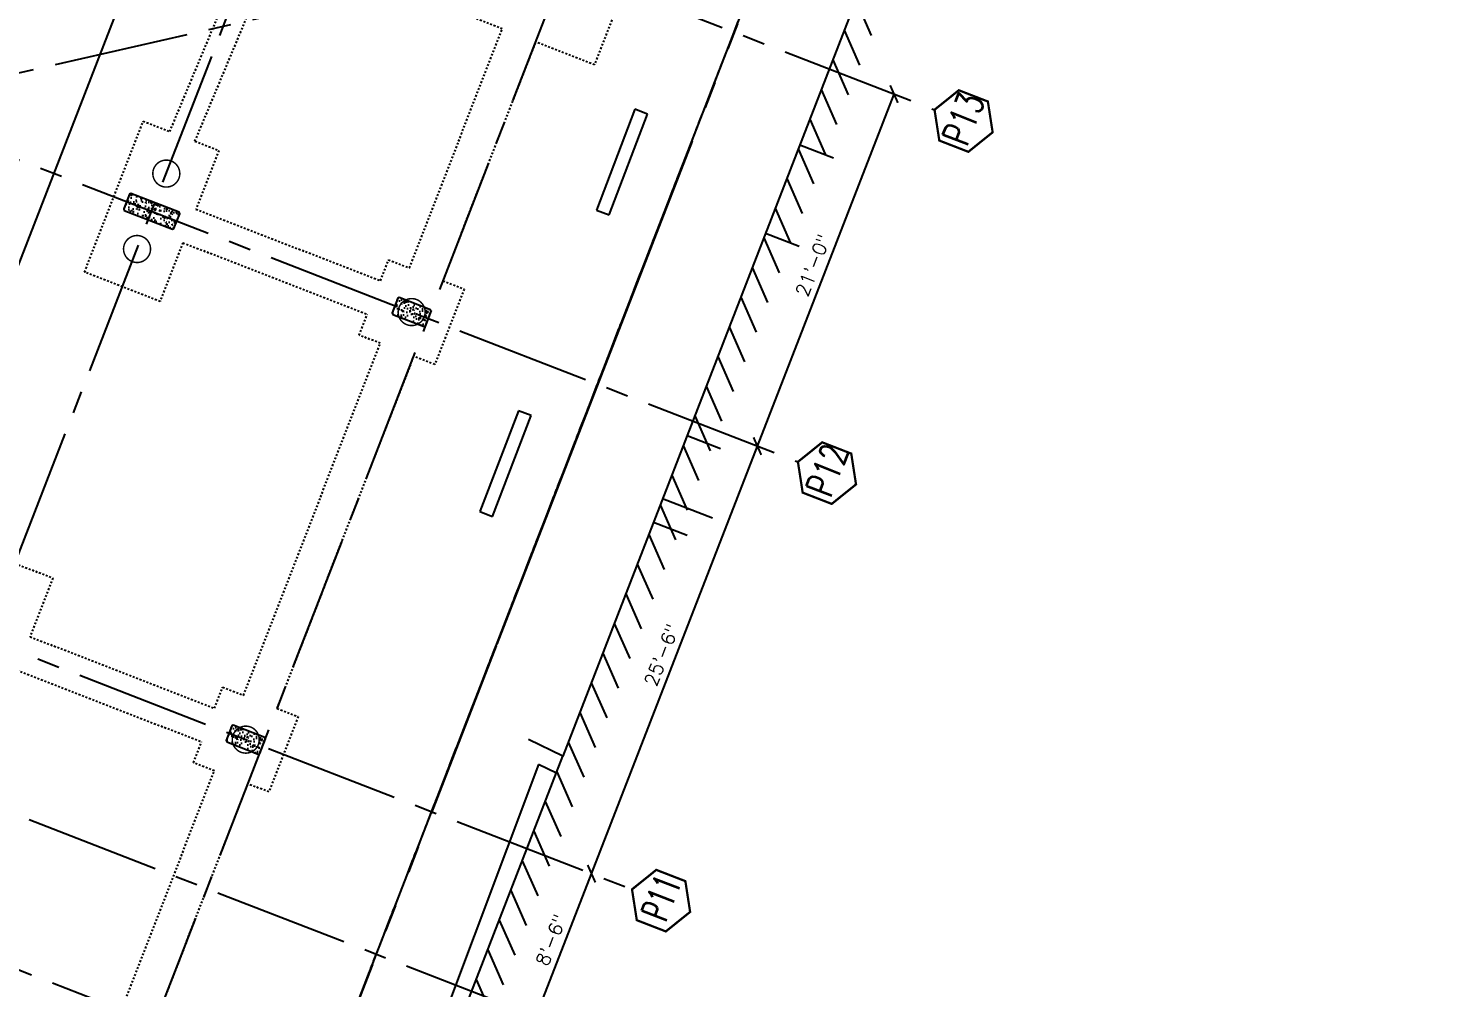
# Model space of a CAD drawing. Header units: feet. Extents: x 308 to 1449, y -4548 to -3843.
# Drawn here: x 1013.4 to 1092.7, y -4306.2 to -4252.9 of the extents above; entities that cross this region are included whole.
import ezdxf

# ---------------------------------------------------------------- set-up
doc = ezdxf.new("R2010")
doc.units = ezdxf.units.FT
doc.header["$LTSCALE"] = 10
doc.header["$MEASUREMENT"] = 0
for name, pattern in [('CENTER', [2, 1.25, -0.25, 0.25, -0.25]), ('CENTER2', [1.125, 0.75, -0.125, 0.125, -0.125]), ('HIDDEN', [0.375, 0.25, -0.125]), ('HIDDEN2', [0.1875, 0.125, -0.0625]), ('XSITE-EXST$0$PL', [4.9, 1, -0.2, 0.15, -0.2, 0.15, -0.2, 3])]:
    doc.linetypes.add(name, pattern=pattern)
doc.layers.get('0').update_dxf_attribs({"linetype": 'CONTINUOUS'})
for name, color, linetype in [('auger pile', 1, 'CONTINUOUS'), ('conc. wall', 7, 'CONTINUOUS'), ('GRID', 30, 'CENTER2'), ('HATCH', 8, 'CONTINUOUS'), ('Mat Footing Dewatering Pump', 80, 'CONTINUOUS'), ('MISC', 7, 'CONTINUOUS'), ('p-ftg.', 4, 'HIDDEN2'), ('p-sanr-pipe', 5, 'CONTINUOUS'), ('PL 1098 Red', 3, 'CONTINUOUS'), ('property line', 6, 'CENTER'), ('SLN', 6, 'CONTINUOUS'), ('XSITE-EXST$0$PL', 3, 'XSITE-EXST$0$PL')]:
    doc.layers.add(name, color=color, linetype=linetype)
doc.styles.get("Standard").update_dxf_attribs({"font": 'ROMANS.SHX'})

# ---------------------------------------------------------------- blocks, each defined once
blk = doc.blocks.new('A$C5F951A37')
at = {"layer": 'XSITE-EXST$0$PL'}
blk.add_lwpolyline([(85.959, 148.104), (254.944, 149.579), (254.944, -256.561), (123.904, -256.561), (123.904, -64.081), (2.904, -64.081), (2.904, -60.391), (-31.306, -60.391, 0.219201), (-17.868, -12.027, 0.064813), (-28.942, 25.081), (49.332, 73.425, 0.263278), (80.172, 129.521), (80.092, 136.021, -0.236377), (85.959, 148.104)], format="xyb", dxfattribs=at)
blk = doc.blocks.new('A$C54E400CE')
at = {"linetype": 'HIDDEN', "rotation": 338.8}
blk.add_blockref('A$C5F951A37', (51.026, 331.392), dxfattribs=at)
blk = doc.blocks.new('_ArchTick')
at = {"color": 0, "linetype": 'ByBlock', "const_width": 0.15}
blk.add_lwpolyline([(-0.5, -0.5), (0.5, 0.5)], dxfattribs=at)
blk = doc.blocks.new('A$C2A3944E8')
at = {"layer": 'conc. wall'}
h = blk.add_hatch(dxfattribs=at)
h.set_pattern_fill('AR-CONC', color=256, style=0)
h.set_pattern_definition([(50, (2761.359, 3241.727), (7.172602, -0.627521), [0.75, -8.25]), (355, (2761.359, 3241.727), (-1.387513, 7.521921), [0.6, -6.6]), (100.4514, (2761.9566, 3241.675), (5.785094, 6.894395), [0.637402, -7.011421]), (46.1842, (2761.359, 3243.727), (10.67241, -1.65519), [1.125, -12.375]), (96.6356, (2762.248, 3243.589), (9.346627, 9.74118), [0.956103, -10.51713]), (351.1842, (2761.359, 3243.727), (9.34662, 9.741186), [0.9, -9.9]), (21, (2762.359, 3243.227), (5.96907, -4.026189), [0.75, -8.25]), (326, (2762.359, 3243.227), (2.433153, 7.2515), [0.6, -6.6]), (71.4514, (2762.856, 3242.8916), (8.402226, 3.225305), [0.637402, -7.011421]), (37.5, (2761.3589, 3241.727), (0.1215986, 3.3289385), [0, -6.52, 0, -6.7, 0, -6.625]), (7.5, (2761.359, 3241.727), (2.6306954, 3.944117), [0, -3.82, 0, -6.37, 0, -2.525]), (327.5, (2759.1289, 3241.727), (5.3382244, -0.2255487), [0, -2.5, 0, -7.8, 0, -10.35]), (317.5, (2758.129, 3241.727), (5.831862, 1.00105), [0, -3.25, 0, -5.18, 0, -7.35])])
h.paths.add_polyline_path([(3396.702481, 528.262432), (3391.452481, 528.262432), (3390.702481, 527.512432), (3390.702481, 510.262432), (3396.702481, 510.262432)])
h.paths.add_polyline_path([(3402.702481, 527.512432), (3401.952481, 528.262432), (3396.702481, 528.262432), (3396.702481, 510.262432), (3402.702481, 510.262432)])
h.paths.add_polyline_path([(3402.702481, 510.262432), (3396.702481, 510.262432), (3396.702481, 492.262432), (3401.952481, 492.262432), (3402.702481, 493.012432)])
h.paths.add_polyline_path([(3396.702481, 510.262432), (3390.702481, 510.262432), (3390.702481, 493.012432), (3391.452481, 492.262432), (3396.702481, 492.262432)])
h = blk.add_hatch(dxfattribs=at)
h.set_pattern_fill('AR-CONC', color=256, style=0)
h.set_pattern_definition([(50, (2455.359, 3235.727), (7.172602, -0.627521), [0.75, -8.25]), (355, (2455.359, 3235.727), (-1.387513, 7.521921), [0.6, -6.6]), (100.4514, (2455.9566, 3235.675), (5.785094, 6.894395), [0.637402, -7.011421]), (46.1842, (2455.359, 3237.727), (10.67241, -1.65519), [1.125, -12.375]), (96.6356, (2456.248, 3237.589), (9.346627, 9.74118), [0.956103, -10.51713]), (351.1842, (2455.359, 3237.727), (9.34662, 9.741186), [0.9, -9.9]), (21, (2456.359, 3237.227), (5.96907, -4.026189), [0.75, -8.25]), (326, (2456.359, 3237.227), (2.433153, 7.2515), [0.6, -6.6]), (71.4514, (2456.856, 3236.8916), (8.402226, 3.225305), [0.637402, -7.011421]), (37.5, (2455.3589, 3235.727), (0.1215986, 3.3289385), [0, -6.52, 0, -6.7, 0, -6.625]), (7.5, (2455.359, 3235.727), (2.6306954, 3.944117), [0, -3.82, 0, -6.37, 0, -2.525]), (327.5, (2453.1289, 3235.727), (5.3382244, -0.2255487), [0, -2.5, 0, -7.8, 0, -10.35]), (317.5, (2452.129, 3235.727), (5.831862, 1.00105), [0, -3.25, 0, -5.18, 0, -7.35])])
h.paths.add_polyline_path([(3090.702481, 336.262432), (3085.452481, 336.262432), (3084.702481, 335.512432), (3084.702481, 313.012432), (3085.452481, 312.262432), (3090.702481, 312.262432)])
h.paths.add_polyline_path([(3096.702481, 335.512432), (3095.952481, 336.262432), (3090.702481, 336.262432), (3090.702481, 312.262432), (3095.952481, 312.262432), (3096.702481, 313.012432)])
h = blk.add_hatch(dxfattribs=at)
h.set_pattern_fill('AR-CONC', color=256, style=0)
h.set_pattern_definition([(50, (2761.359, 3235.727), (7.172602, -0.627521), [0.75, -8.25]), (355, (2761.359, 3235.727), (-1.387513, 7.521921), [0.6, -6.6]), (100.4514, (2761.9566, 3235.675), (5.785094, 6.894395), [0.637402, -7.011421]), (46.1842, (2761.359, 3237.727), (10.67241, -1.65519), [1.125, -12.375]), (96.6356, (2762.248, 3237.589), (9.346627, 9.74118), [0.956103, -10.51713]), (351.1842, (2761.359, 3237.727), (9.34662, 9.741186), [0.9, -9.9]), (21, (2762.359, 3237.227), (5.96907, -4.026189), [0.75, -8.25]), (326, (2762.359, 3237.227), (2.433153, 7.2515), [0.6, -6.6]), (71.4514, (2762.856, 3236.8916), (8.402226, 3.225305), [0.637402, -7.011421]), (37.5, (2761.3589, 3235.727), (0.1215986, 3.3289385), [0, -6.52, 0, -6.7, 0, -6.625]), (7.5, (2761.359, 3235.727), (2.6306954, 3.944117), [0, -3.82, 0, -6.37, 0, -2.525]), (327.5, (2759.1289, 3235.727), (5.3382244, -0.2255487), [0, -2.5, 0, -7.8, 0, -10.35]), (317.5, (2758.129, 3235.727), (5.831862, 1.00105), [0, -3.25, 0, -5.18, 0, -7.35])])
h.paths.add_polyline_path([(3396.702481, 336.262432), (3391.452481, 336.262432), (3390.702481, 335.512432), (3390.702481, 313.012432), (3391.452481, 312.262432), (3396.702481, 312.262432)])
h.paths.add_polyline_path([(3402.702481, 335.512432), (3401.952481, 336.262432), (3396.702481, 336.262432), (3396.702481, 312.262432), (3401.952481, 312.262432), (3402.702481, 313.012432)])
for p, q in [((2988.702481, 76.899971), (3090.702481, 76.899971)), ((3090.702481, 76.899971), (3396.702481, 76.899971)), ((3396.702481, 76.899971), (3648.702481, 76.899971))]:
    blk.add_line(p, q)
at = {"const_width": 1.5}
for points in [[(3108.702481, 37.523594), (3090.702481, 47.915899), (3072.702481, 37.523594), (3072.702481, 16.738985), (3090.702481, 6.34668), (3108.702481, 16.738985)], [(3414.702481, 37.523594), (3396.702481, 47.915899), (3378.702481, 37.523594), (3378.702481, 16.738985), (3396.702481, 6.34668), (3414.702481, 16.738985)], [(3666.702481, 37.523594), (3648.702481, 47.915899), (3630.702481, 37.523594), (3630.702481, 16.738985), (3648.702481, 6.34668), (3666.702481, 16.738985)]]:
    blk.add_lwpolyline(points, close=True, dxfattribs=at)
at = {"layer": 'auger pile', "const_width": 1}
for points in [[(3378.702481, 510.262432, 1), (3360.702481, 510.262432, 1)], [(3414.702481, 510.262432, -1), (3432.702481, 510.262432, -1)], [(3099.702481, 324.262432, 1), (3081.702481, 324.262432, 1)], [(3405.702481, 324.262432, 1), (3387.702481, 324.262432, 1)]]:
    blk.add_lwpolyline(points, format="xyb", close=True, dxfattribs=at)
at = {"layer": 'conc. wall'}
for points in [[(3390.702481, 527.512432), (3390.702481, 493.012432), (3391.452481, 492.262432), (3401.952481, 492.262432), (3402.702481, 493.012432), (3402.702481, 527.512432), (3401.952481, 528.262432), (3391.452481, 528.262432)], [(3084.702481, 335.512432), (3084.702481, 313.012432), (3085.452481, 312.262432), (3095.952481, 312.262432), (3096.702481, 313.012432), (3096.702481, 335.512432), (3095.952481, 336.262432), (3085.452481, 336.262432)], [(3390.702481, 335.512432), (3390.702481, 313.012432), (3391.452481, 312.262432), (3401.952481, 312.262432), (3402.702481, 313.012432), (3402.702481, 335.512432), (3401.952481, 336.262432), (3391.452481, 336.262432)]]:
    blk.add_lwpolyline(points, close=True, dxfattribs=at)
at = {"layer": 'p-ftg.'}
for p, q in [((3450.702481, 518.260518), (3609.54676, 514.044283)), ((3450.702481, 500.255417), (3621.882021, 495.745485)), ((3078.702481, 483.262432), (3078.702481, 351.262432)), ((3102.702481, 483.262432), (3102.702481, 351.262432)), ((3384.702481, 483.262432), (3384.702481, 351.262432)), ((3408.702481, 483.262432), (3408.702481, 351.262432)), ((2811.702481, 336.262432), (3063.702481, 336.262432)), ((3117.702481, 336.262432), (3369.702481, 336.262432)), ((3423.702481, 336.262432), (3594.702481, 336.262432)), ((2811.702481, 312.262432), (3063.702481, 312.262432)), ((3117.702481, 312.262432), (3369.702481, 312.262432)), ((3423.702481, 312.262432), (3594.702481, 312.262432))]:
    blk.add_line(p, q, dxfattribs=at)
for points in [[(3036.702481, 537.262432), (3144.702481, 537.262432), (3144.702481, 483.262432), (3102.702481, 483.262432)], [(3342.702481, 537.262432), (3450.702481, 537.262432), (3450.702481, 518.260518)], [(3384.702481, 483.262432), (3342.702481, 483.262432), (3342.702481, 537.262432)], [(3450.702481, 500.255417), (3450.702481, 483.262432), (3408.702481, 483.262432)], [(3594.702481, 336.262432), (3594.702481, 378.262432)], [(3063.702481, 336.262432), (3063.702481, 351.262432), (3078.702481, 351.262432)], [(3102.702481, 351.262432), (3117.702481, 351.262432), (3117.702481, 336.262432)], [(3369.702481, 336.262432), (3369.702481, 351.262432), (3384.702481, 351.262432)], [(3408.702481, 351.262432), (3423.702481, 351.262432), (3423.702481, 336.262432)], [(3063.702481, 297.262432), (3063.702481, 312.262432)], [(3117.702481, 312.262432), (3117.702481, 297.262432), (3063.702481, 297.262432)], [(3369.702481, 297.262432), (3369.702481, 312.262432)], [(3423.702481, 312.262432), (3423.702481, 297.262432), (3369.702481, 297.262432)], [(3702.702481, 311.271482), (3702.702481, 270.262432), (3594.702481, 270.262432), (3594.702481, 312.262432)]]:
    blk.add_lwpolyline(points, dxfattribs=at)
at = {"layer": 'property line'}
blk.add_line((103.702481, 191.262432), (3944.010577, 191.262432), dxfattribs=at)
at = {"xscale": 9, "yscale": 9, "zscale": 9}
for p in [(3090.702481, 76.899971), (3396.702481, 76.899971), (3648.702481, 76.899971)]:
    blk.add_blockref('_ArchTick', p, dxfattribs=at)
for s, width, p in [('P11', 0.621422, (3077.980326, 18.732831)), ('P12', 0.724016, (3381.638325, 18.732831)), ('P13', 0.720815, (3633.195324, 18.732831))]:
    blk.add_text(s, height=18, dxfattribs=dict(width=width)).set_placement(p)
at = {"char_height": 9, "attachment_point": 5}
for s, insert in [('\\A1;8\'-6"', (3039.702481, 85.995128)), ('\\A1;25\'-6"', (3243.702481, 85.995128)), ('\\A1;21\'-0"', (3522.702481, 85.995128))]:
    blk.add_mtext(s, dxfattribs=dict(at, insert=insert))

msp = doc.modelspace()

# ---------------------------------------------------------------- linework, layer by layer
at = {"layer": 'GRID'}
for p, q in [((934.579, -4529.585), (1061.733, -4201.764)), ((919.196, -4523.619), (1036.771, -4220.491)), ((1013.533, -4237.873), (1063.793, -4257.367)), ((1066.109, -4243.248), (949.489, -4269.71)), ((1005.939, -4257.451), (1056.199, -4276.946)), ((974.323, -4272.54), (1046.978, -4300.721)), ((961.028, -4276.5), (1043.904, -4308.645)), ((941.342, -4277.445), (1041.011, -4316.104))]:
    msp.add_line(p, q, dxfattribs=at)
at = {"layer": 'HATCH', "linetype": 'Continuous'}
for p, q in [((1059.41, -4251.297, 5.3), (1060.266, -4253.24, 5.3)), ((1058.771, -4252.947, 5.3), (1059.627, -4254.89, 5.3)), ((1058.132, -4254.597, 5.3), (1058.988, -4256.539, 5.3)), ((1057.493, -4256.246, 5.3), (1058.349, -4258.189, 5.3)), ((1056.854, -4257.896, 5.3), (1057.71, -4259.839, 5.3)), ((1056.215, -4259.546, 5.3), (1057.071, -4261.488, 5.3)), ((1055.576, -4261.195, 5.3), (1056.432, -4263.138, 5.3)), ((1054.937, -4262.845, 5.3), (1055.793, -4264.788, 5.3)), ((1054.298, -4264.495, 5.3), (1055.154, -4266.437, 5.3)), ((1053.659, -4266.144, 5.3), (1054.515, -4268.087, 5.3)), ((1053.02, -4267.794, 5.3), (1053.876, -4269.737, 5.3)), ((1052.381, -4269.444, 5.3), (1053.237, -4271.386, 5.3)), ((1051.742, -4271.093, 5.3), (1052.598, -4273.036, 5.3)), ((1051.103, -4272.743, 5.3), (1051.959, -4274.686, 5.3)), ((1050.464, -4274.393, 5.3), (1051.32, -4276.335, 5.3)), ((1049.825, -4276.042, 5.3), (1050.681, -4277.985, 5.3)), ((1049.186, -4277.692, 5.3), (1050.042, -4279.635, 5.3)), ((1048.547, -4279.342, 5.3), (1049.403, -4281.284, 5.3)), ((1047.908, -4280.991, 5.3), (1048.764, -4282.934, 5.3)), ((1047.269, -4282.641, 5.3), (1048.126, -4284.583, 5.3)), ((1046.63, -4284.291, 5.3), (1047.487, -4286.233, 5.3)), ((1045.991, -4285.94, 5.3), (1046.848, -4287.883, 5.3)), ((1045.352, -4287.59, 5.3), (1046.209, -4289.532, 5.3)), ((1044.713, -4289.24, 5.3), (1045.57, -4291.182, 5.3)), ((1044.074, -4290.889, 5.3), (1044.931, -4292.832, 5.3)), ((1043.435, -4292.539, 5.3), (1044.292, -4294.481, 5.3)), ((1042.796, -4294.188, 5.3), (1043.652, -4296.13, 5.3)), ((1042.157, -4295.837, 5.3), (1043.013, -4297.779, 5.3)), ((1041.517, -4297.486, 5.3), (1042.373, -4299.428, 5.3)), ((1040.878, -4299.134, 5.3), (1041.734, -4301.076, 5.3)), ((1040.239, -4300.783, 5.3), (1041.095, -4302.725, 5.3)), ((1039.599, -4302.432, 5.3), (1040.455, -4304.374, 5.3)), ((1038.96, -4304.081, 5.3), (1039.816, -4306.023, 5.3)), ((1038.321, -4305.73, 5.3), (1039.176, -4307.672, 5.3))]:
    msp.add_line(p, q, dxfattribs=at)
at = {"layer": 'MISC'}
for p, q in [((1047.14, -4257.339), (1045.002, -4262.945)), ((1045.703, -4263.213), (1047.841, -4257.606)), ((1047.841, -4257.606), (1047.14, -4257.339)), ((1045.002, -4262.945), (1045.703, -4263.213)), ((1040.663, -4274.11), (1038.525, -4279.716)), ((1039.226, -4279.983), (1041.364, -4274.377)), ((1041.364, -4274.377), (1040.663, -4274.11)), ((1038.525, -4279.716), (1039.226, -4279.983))]:
    msp.add_line(p, q, dxfattribs=at)
at = {"layer": 'p-sanr-pipe'}
msp.add_line((1010.568, -4271.939), (1020.898, -4245.307), dxfattribs=at)
at = {"layer": 'PL 1098 Red'}
msp.add_line((945.824, -4528.498), (1092.695, -4149.844), dxfattribs=at)
msp.add_line((945.824, -4528.498), (1092.695, -4149.844), dxfattribs=at)
at = {"layer": 'SLN'}
for p, q in [((1059.552, -4250.932, 5.3), (1043.134, -4293.317, 5.3)), ((1051.454, -4280.074, 16.342), (1048.68, -4278.999, 16.73)), ((1043.134, -4293.317, 5.3), (1041.222, -4292.395, 5.3)), ((969.141, -4484.129, 5.3), (1043.134, -4293.317, 5.3)), ((1041.774, -4293.772, 5.3), (1024.671, -4339.416, 5.3)), ((1042.771, -4294.252, 5.3), (1041.774, -4293.772, 5.3))]:
    msp.add_line(p, q, dxfattribs=at)
at = {"layer": 'SLN', "color": 8}
for p, q in [((1056.306, -4259.311, 5.3), (1058.171, -4260.034, 5.3)), ((1054.398, -4264.238, 5.3), (1056.262, -4264.961, 5.3)), ((1050.039, -4275.49, 5.3), (1051.904, -4276.213, 5.3)), ((1048.175, -4280.303, 5.3), (1050.04, -4281.026, 5.3))]:
    msp.add_line(p, q, dxfattribs=at)

# ---------------------------------------------------------------- block references
at = {"layer": 'Mat Footing Dewatering Pump', "linetype": 'HIDDEN'}
msp.add_blockref('A$C54E400CE', (749.887, -4528.498), dxfattribs=at)
at = {"layer": 'Mat Footing Dewatering Pump', "linetype": 'HIDDEN', "xscale": 0.08333333333333333, "yscale": 0.08333333333333333, "zscale": 0.08333333333333333, "rotation": 68.8}
msp.add_blockref('A$C2A3944E8', (957.561, -4542.294), dxfattribs=at)

doc.saveas('drawing.dxf')
